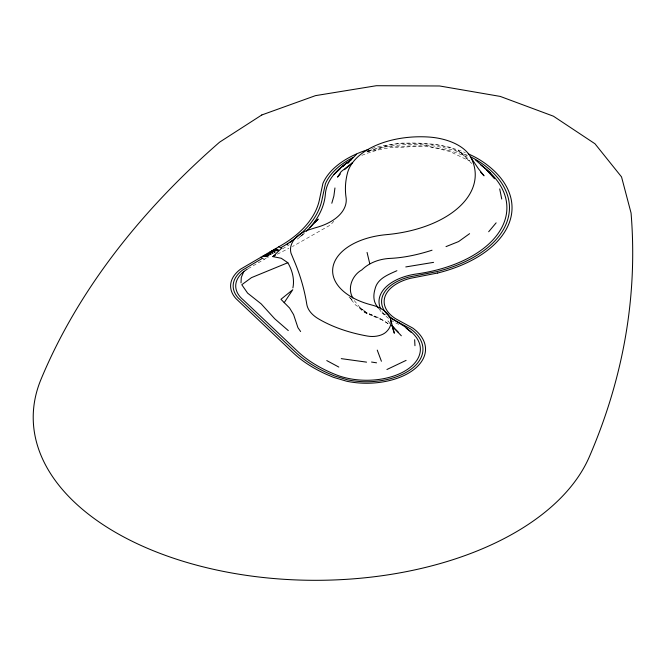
<?xml version="1.0" encoding="UTF-8"?>
<svg xmlns="http://www.w3.org/2000/svg" width="666" height="666" viewBox="0 0 666 666"><rect width="100%" height="100%" fill="white"/><g stroke="black" fill="none" stroke-linecap="round" stroke-linejoin="round"><path stroke-width="0.5" stroke-dasharray="3.33 2.5" d="M333.841 221.279L330.561 224.917L292.449 246.545M299.792 236.896L304.345 232.859M300.882 236.255L304.662 232.95M248.127 268.673L266.85 257.859M282.459 248.851L284.265 247.802A140.876 81.335 0 0 0 289.394 244.688M277.281 254.204L288.861 248.326M367.582 151.557L372.319 149.55L367.607 151.057M367.54 151.224L386.155 145.613L402.089 143.073L434.565 144.231L449.8 147.253L468.081 156.252M366.708 151.915L374.334 150.616L386.63 146.179L399.467 147.486L425.491 145.538L449.808 151.507L469.996 161.172L458.233 150.258L471.769 163.528M354.279 300.574L359.682 307.168L367.074 313.145L363.078 311.205L376.157 316.683L367.074 313.145L358.874 306.884C364.377 315.817 375.474 314.91 383.008 320.379A56.327 19.197 19.4 0 1 389.061 324.317L377.714 316.966M373.584 316.408L383.008 320.379M379.12 308.991L381.951 312.829L387.237 315.801M262.579 258.241L264.385 259.282M367.074 313.145L355.511 304.936L349.975 298.127M381.951 312.829L386.322 316.492M349.009 297.003L352.655 300.632L350.108 297.81M389.768 323.102L387.87 320.879L389.835 323.609M371.828 148.468A92.324 53.305 0 0 1 465.343 152.622M398.784 324.35A49.242 28.43 0 0 1 391.908 320.762M388.544 318.39A49.242 28.43 0 0 1 382.226 311.688M361.854 155.345A87.196 50.341 0 0 1 469.622 158.3M304.279 233.258A140.876 81.335 0 0 1 295.762 240.301M368.298 151.224A89.76 51.823 0 0 1 467.482 155.369"/><path stroke-width="1" d="M334.948 187.962L333.874 196.054L331.81 203.238M292.898 287.928C294.68 279.146 292.249 270.288 287.829 262.712L281.26 258.266L272.877 256.61L281.668 248.168M243.873 271.42L241.275 277.464L241.025 282.884M284.166 302.722L292.782 289.71L280.96 299.292L289.585 308.025L293.598 314.635L297.935 327.664L300.624 331.526M488.678 231.743L496.137 222.852M340.276 174.059L337.52 177.131L341.192 171.578L352.622 162.621L351.149 163.911M309.79 227.655L318.215 219.106L314.335 222.752M356.585 154.221L347.66 163.262L349.067 162.013M333.791 174.65L340.351 168.64M342.54 166.633L346.911 162.629L350.974 159.973M344.505 169.697L349.667 165.193M338.428 169.872L346.911 162.629L342.807 166.067M432.034 250.208C418.415 254.579 404.345 257.734 390.026 258.4C379.595 258.941 369.364 262.529 361.813 269.921C352.306 275.083 346.894 288.411 352.922 298.035M469.597 233.666L458.624 241.558L446.004 246.62M289.469 242.715L291.758 241.075M286.696 244.663L287.937 243.806M275.458 248.976L275.907 248.718M275.682 249.109L276.132 248.851M275.907 249.242L276.365 248.976M276.132 249.367L276.59 249.109M276.365 249.5L276.815 249.242M276.59 249.633L277.039 249.367M276.815 249.758L277.264 249.5M277.039 249.892L277.489 249.633M277.264 250.025L277.714 249.758M277.489 250.15L277.947 249.892M274.733 252.056L274.101 251.69L275.233 251.873L274.825 252.106M277.714 250.283L275.458 248.718M267.141 256.751L268.273 256.934M272.877 256.61L275.516 255.17M406.11 360.373L386.929 369.505M396.903 270.704C388.12 274.725 377.256 278.555 374.983 289.219A48.293 26.099 -33.8 0 0 377.431 306.685L378.563 308.225M287.829 262.712L251.473 277.639L241.791 284.723L247.61 293.123L261.172 303.871L274.733 318.789L288.295 330.586M405.785 266.933L433.574 262.362M437.637 273.018L410.031 278.388A44.106 25.466 0 0 0 395.696 318.756L412.77 328.08A58.924 34.016 0 0 1 414.485 369.056A58.924 34.016 0 0 1 346.703 381.243L333.408 377.306L326.448 374.359A139.635 80.619 0 0 1 293.215 352.83L235.939 298.584A47.469 27.406 0 0 1 240.534 269.181L280.602 245.754A135.831 78.422 0 0 0 319.647 198.701L322.927 183.366A92.324 53.305 0 0 1 367.982 149.625M341.258 358.641L366.558 362.137M371.553 362.046L376.548 362.82M338.803 367.058L326.765 360.581M389.019 316.783L404.687 326.565L411.147 332.351M278.846 246.761L280.652 247.802L282.434 246.778A138.353 79.878 0 0 0 322.178 198.859L325.416 183.733A89.76 51.823 0 0 1 352.888 157.576M275.682 248.585L278.172 250.025M275.233 248.851L277.947 250.416M277.314 250.674L276.182 250.491L277.131 250.674M273.876 249.733L274.6 250.15L273.468 249.966M271.795 250.932L272.519 251.357L271.395 251.174M269.722 252.139L270.446 252.556L269.314 252.372M267.64 253.338L268.365 253.754L267.233 253.571M265.567 254.537L266.283 254.953L265.16 254.77M263.486 255.736L264.211 256.152L263.078 255.969M260.772 257.193L262.579 258.241L242.566 270.088A44.913 25.932 0 0 0 238.212 297.91L295.371 352.039A137.138 79.179 0 0 0 328.022 373.193L334.757 376.049L347.577 379.845A56.344 32.534 0 0 0 412.387 368.19A56.344 32.534 0 0 0 410.747 329.004L393.806 319.763A46.67 26.948 0 0 1 408.966 277.039L436.621 271.661A120.521 69.58 0 0 0 481.168 162.962A89.76 51.823 0 0 0 470.196 156.635M475.316 159.798L490.725 173.343M391.775 325.732L401.34 335.789M392.266 326.29L394.197 328.288A56.327 19.197 19.4 0 1 398.318 332.226M480.627 172.119L484.04 175.816L478.296 168.548L470.904 157.492A50 28.863 0 0 0 428.08 136.988A73.884 42.657 0 0 0 347.494 172.994A180.886 104.429 0 0 0 346.062 197.519A52.697 30.42 0 0 1 315.243 227.805L306.36 230.627L299.958 234.116A42.224 24.376 0 0 0 291.017 253.205L293.689 259.673A514.06 296.795 0 0 1 306.776 304.212A41.742 24.101 0 0 0 318.498 318.856A115.984 66.958 0 0 0 367.582 336.08A16.175 9.341 0 0 0 386.014 332.101A32.534 18.781 0 0 0 371.545 304.945A65.468 37.795 0 0 1 338.02 285.589A63.412 36.605 0 0 1 386.322 234.657A105.02 60.631 0 0 0 470.904 157.492M486.297 169.622L494.513 178.729M391.666 325.324L394.197 328.288M377.247 350.108L381.418 361.255M392.507 327.855L394.347 333.241L390.567 319.23M367.066 252.422L369.772 263.744M499.716 188.919L501.739 199.042M414.652 339.718L414.951 345.704M468.14 153.796A92.324 53.305 0 0 1 483.125 162.005A123.085 71.062 0 0 1 437.637 273.027M406.277 328.271A53.771 31.044 0 0 1 407.151 369.613A53.771 31.044 0 0 1 336.105 374.791A134.649 77.739 0 0 1 297.536 351.248L243.24 299.875A42.349 24.451 0 0 1 247.377 269.114M380.786 309.141A49.242 28.43 0 0 1 416.675 273.942A117.949 68.099 0 0 0 480.902 165.11M345.105 164.377A87.196 50.341 0 0 0 325.383 194.022A140.876 81.335 0 0 1 306.302 231.31M261.813 114.96L219.589 142.166A1268.397 737.745 -0.2 0 0 41.15 379.004A282.251 162.954 0 0 0 247.752 575.557A282.251 162.954 0 0 0 589.16 457.201A1434.356 835.172 0 0 0 631.06 213.012L621.536 176.898L594.963 143.756L553.438 116.2L500.258 96.42L439.635 85.981L376.373 85.714L315.493 95.638L261.813 114.96M264.843 255.994L264.435 256.227L265.567 256.41L264.843 255.994M266.916 254.795L266.517 255.028L267.64 255.211L266.916 254.795M268.997 253.596L268.589 253.829L269.722 254.012L268.997 253.596M271.079 252.397L270.671 252.63L271.795 252.814L271.079 252.397M273.152 251.199L272.744 251.432L273.876 251.615L273.152 251.199M275.233 250L274.825 250.233L275.957 250.416L275.233 250M266.2 256.26L265.792 256.493L266.916 256.676L266.2 256.26M268.273 255.053L267.865 255.294L268.997 255.478L268.273 255.053M270.354 253.854L269.946 254.096L271.079 254.27L270.354 253.854M272.427 252.655L272.028 252.889L273.152 253.072L272.427 252.655"/></g></svg>
